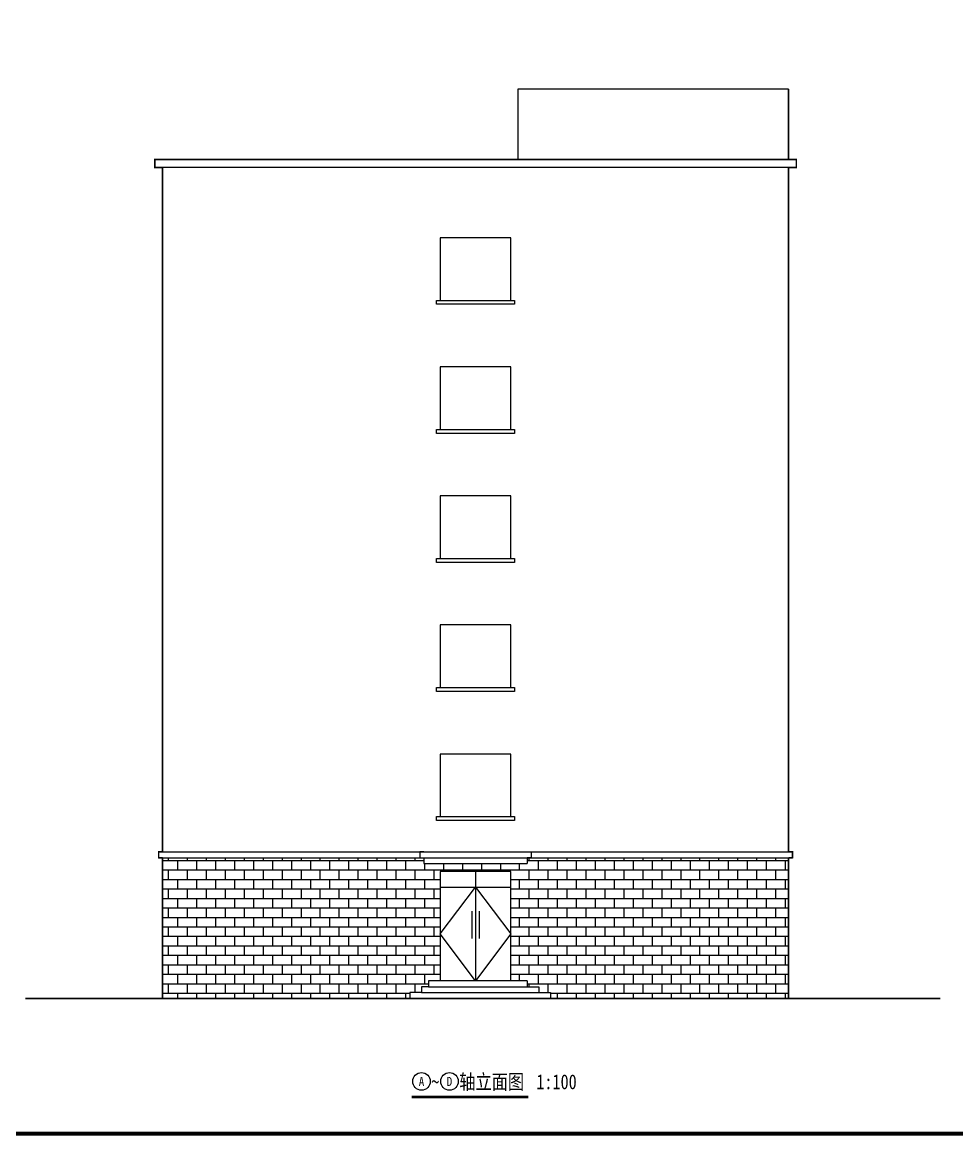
# Model space of a CAD drawing. Extents: x 30064 to 135164, y 17999 to 492668.
# Drawn here: x 73902 to 97788, y 78349 to 106819 of the extents above; entities that cross this region are included whole.
import ezdxf
from ezdxf.enums import TextEntityAlignment as Align

# ---------------------------------------------------------------- set-up
doc = ezdxf.new("R2010")
doc.units = 0
doc.header["$LTSCALE"] = 1000
doc.header["$MEASUREMENT"] = 0
for name, color, linetype in [('DIM_SYMB', 3, 'Continuous'), ('PUB_TEXT', 7, 'Continuous'), ('TWT_TITLE', 7, 'Continuous'), ('WALL', 2, 'Continuous')]:
    doc.layers.add(name, color=color, linetype=linetype)
doc.styles.add('-宋体', font='', dxfattribs={"width": 0.8})
doc.styles.get('-宋体').set_extended_font_data('SimSun')

msp = doc.modelspace()

# ---------------------------------------------------------------- hatches: boundary and pattern name
h = msp.add_hatch()
h.set_pattern_fill('AR-B816', color=253, scale=200)
h.set_pattern_definition([(0, (0, 1926.86), (0, 242.6208), []), (90, (0, 1926.86), (-242.6208, 242.6208), [242.6208, -242.6208])])
h.paths.add_polyline_path([(84588, 85108), (86388, 85108), (86388, 82308), (86808, 82308), (86808, 82158), (87108, 82158), (87108, 82008), (87408, 82008), (87408, 81858), (93488, 81858), (93488, 85458), (86808, 85458), (86808, 85308), (84168, 85308), (84168, 85458), (84068, 85458), (77488, 85458), (77488, 81858), (83808, 81858), (83808, 82008), (84108, 82008), (84108, 82158), (84288, 82158), (84288, 82308), (84588, 82308)])

# ---------------------------------------------------------------- linework, layer by layer
for points in [[(93488, 103308), (93488, 105108), (86568, 105108), (86568, 103308)], [(77488, 103108), (77288, 103108), (77288, 103308), (77590, 103308)], [(77388, 85608), (93588, 85608)], [(77388, 85458), (93588, 85458)], [(84168, 85608), (84068, 85608), (84068, 85458), (84168, 85458)], [(86808, 85608), (86908, 85608), (86908, 85458), (86808, 85458)]]:
    msp.add_lwpolyline(points)
at = {"const_width": 40}
for points in [[(93488, 103308), (77288, 103308), (77288, 103108), (77488, 103108), (77488, 85608)], [(93488, 103108), (93688, 103108), (93688, 103308), (93387, 103308)], [(93488, 85608), (93488, 103108)], [(77488, 85608), (77388, 85608), (77388, 85458), (77488, 85458)], [(77488, 85458), (77488, 81858)], [(93488, 85608), (93588, 85608), (93588, 85458), (93488, 85458)], [(93488, 81858), (93488, 85458)]]:
    msp.add_lwpolyline(points, dxfattribs=at)
at = {"color": 2}
for points in [[(84488, 99708), (86488, 99708), (86488, 99608), (84488, 99608)], [(84488, 96408), (86488, 96408), (86488, 96308), (84488, 96308)], [(84488, 93108), (86488, 93108), (86488, 93008), (84488, 93008)], [(84488, 89808), (86488, 89808), (86488, 89708), (84488, 89708)], [(84488, 86508), (86488, 86508), (86488, 86408), (84488, 86408)]]:
    msp.add_lwpolyline(points, close=True, dxfattribs=at)
at = {"layer": 'DIM_SYMB', "color": 3, "const_width": 70}
msp.add_lwpolyline([(83857, 79341), (86841, 79341)], dxfattribs=at)
at = {"layer": 'PUB_TEXT', "color": 3}
for centre in [(84107, 79738), (84823, 79738)]:
    msp.add_circle(centre, 225, dxfattribs=at)
at = {"layer": 'TWT_TITLE', "const_width": 100}
msp.add_lwpolyline([(32581, 78399), (113181, 78399), (113181, 135799), (32581, 135799)], close=True, dxfattribs=at)
at = {"layer": 'WALL', "ltscale": 10}
for p, q in [((93488, 105108), (86568, 105108)), ((93488, 105108), (93488, 103308)), ((86568, 103308), (77288, 103308)), ((77288, 103108), (77288, 103308)), ((93488, 103308), (77288, 103308)), ((93488, 103108), (77288, 103108)), ((77488, 103108), (77488, 85608)), ((77488, 85458), (77488, 81858)), ((86808, 82308), (84288, 82308)), ((84288, 82308), (84288, 82158)), ((86808, 82308), (86808, 82158)), ((84108, 82008), (83808, 82008)), ((83808, 82008), (83808, 81858)), ((84288, 82158), (84108, 82158)), ((84108, 82158), (84108, 82008)), ((84108, 82008), (87108, 82008)), ((84288, 82158), (87108, 82158)), ((87108, 82158), (87108, 82008)), ((87108, 82008), (87408, 82008)), ((87408, 82008), (87408, 81858))]:
    msp.add_line(p, q, dxfattribs=at)
at = {"layer": 'WALL', "color": 4, "ltscale": 10}
for points in [[(86388, 101308), (84588, 101308), (84588, 99708), (86388, 99708)], [(86388, 98008), (84588, 98008), (84588, 96408), (86388, 96408)], [(86388, 94708), (84588, 94708), (84588, 93108), (86388, 93108)], [(86388, 91408), (84588, 91408), (84588, 89808), (86388, 89808)], [(86388, 88108), (84588, 88108), (84588, 86508), (86388, 86508)]]:
    msp.add_lwpolyline(points, close=True, dxfattribs=at)
at = {"layer": 'WALL', "ltscale": 10}
for points in [[(84168, 85608), (86808, 85608)], [(84168, 85458), (84168, 85308)], [(86808, 85458), (86808, 85308)], [(84168, 85308), (86808, 85308)]]:
    msp.add_lwpolyline(points, dxfattribs=at)
at = {"layer": 'WALL', "color": 4, "ltscale": 10}
for points in [[(86388, 82308), (86388, 85108), (84588, 85108), (84588, 82308)], [(85488, 85108), (85488, 82308)], [(85488, 84708), (86388, 83508), (85488, 82308), (84588, 83508), (85488, 84708)], [(84588, 84708), (86388, 84708)], [(85394, 84092), (85394, 83388)], [(85582, 84092), (85582, 83388)]]:
    msp.add_lwpolyline(points, dxfattribs=at)
at = {"layer": 'WALL', "ltscale": 10, "const_width": 40}
msp.add_lwpolyline([(73978, 81858), (97365, 81858)], dxfattribs=at)

# ---------------------------------------------------------------- texts
at = {"layer": 'PUB_TEXT', "color": 3, "style": '-宋体'}
for s, height, width, p, p2 in [('A', 233, 0.818182, (84039, 79621), (84175, 79621)), ('D', 232, 0.842105, (84754, 79622), (84892, 79622))]:
    msp.add_text(s, height=height, dxfattribs=dict(at, width=width)).set_placement(p, p2, align=Align.FIT)
at = {"layer": 'PUB_TEXT', "color": 3, "style": '-宋体', "width": 0.8}
for s, height, p in [('~', 380, (84357, 79538)), ('轴立面图', 379.7, (85073, 79538)), ('1:100', 379.7, (87041, 79538))]:
    msp.add_text(s, height=height, dxfattribs=at).set_placement(p)

doc.saveas('drawing.dxf')
